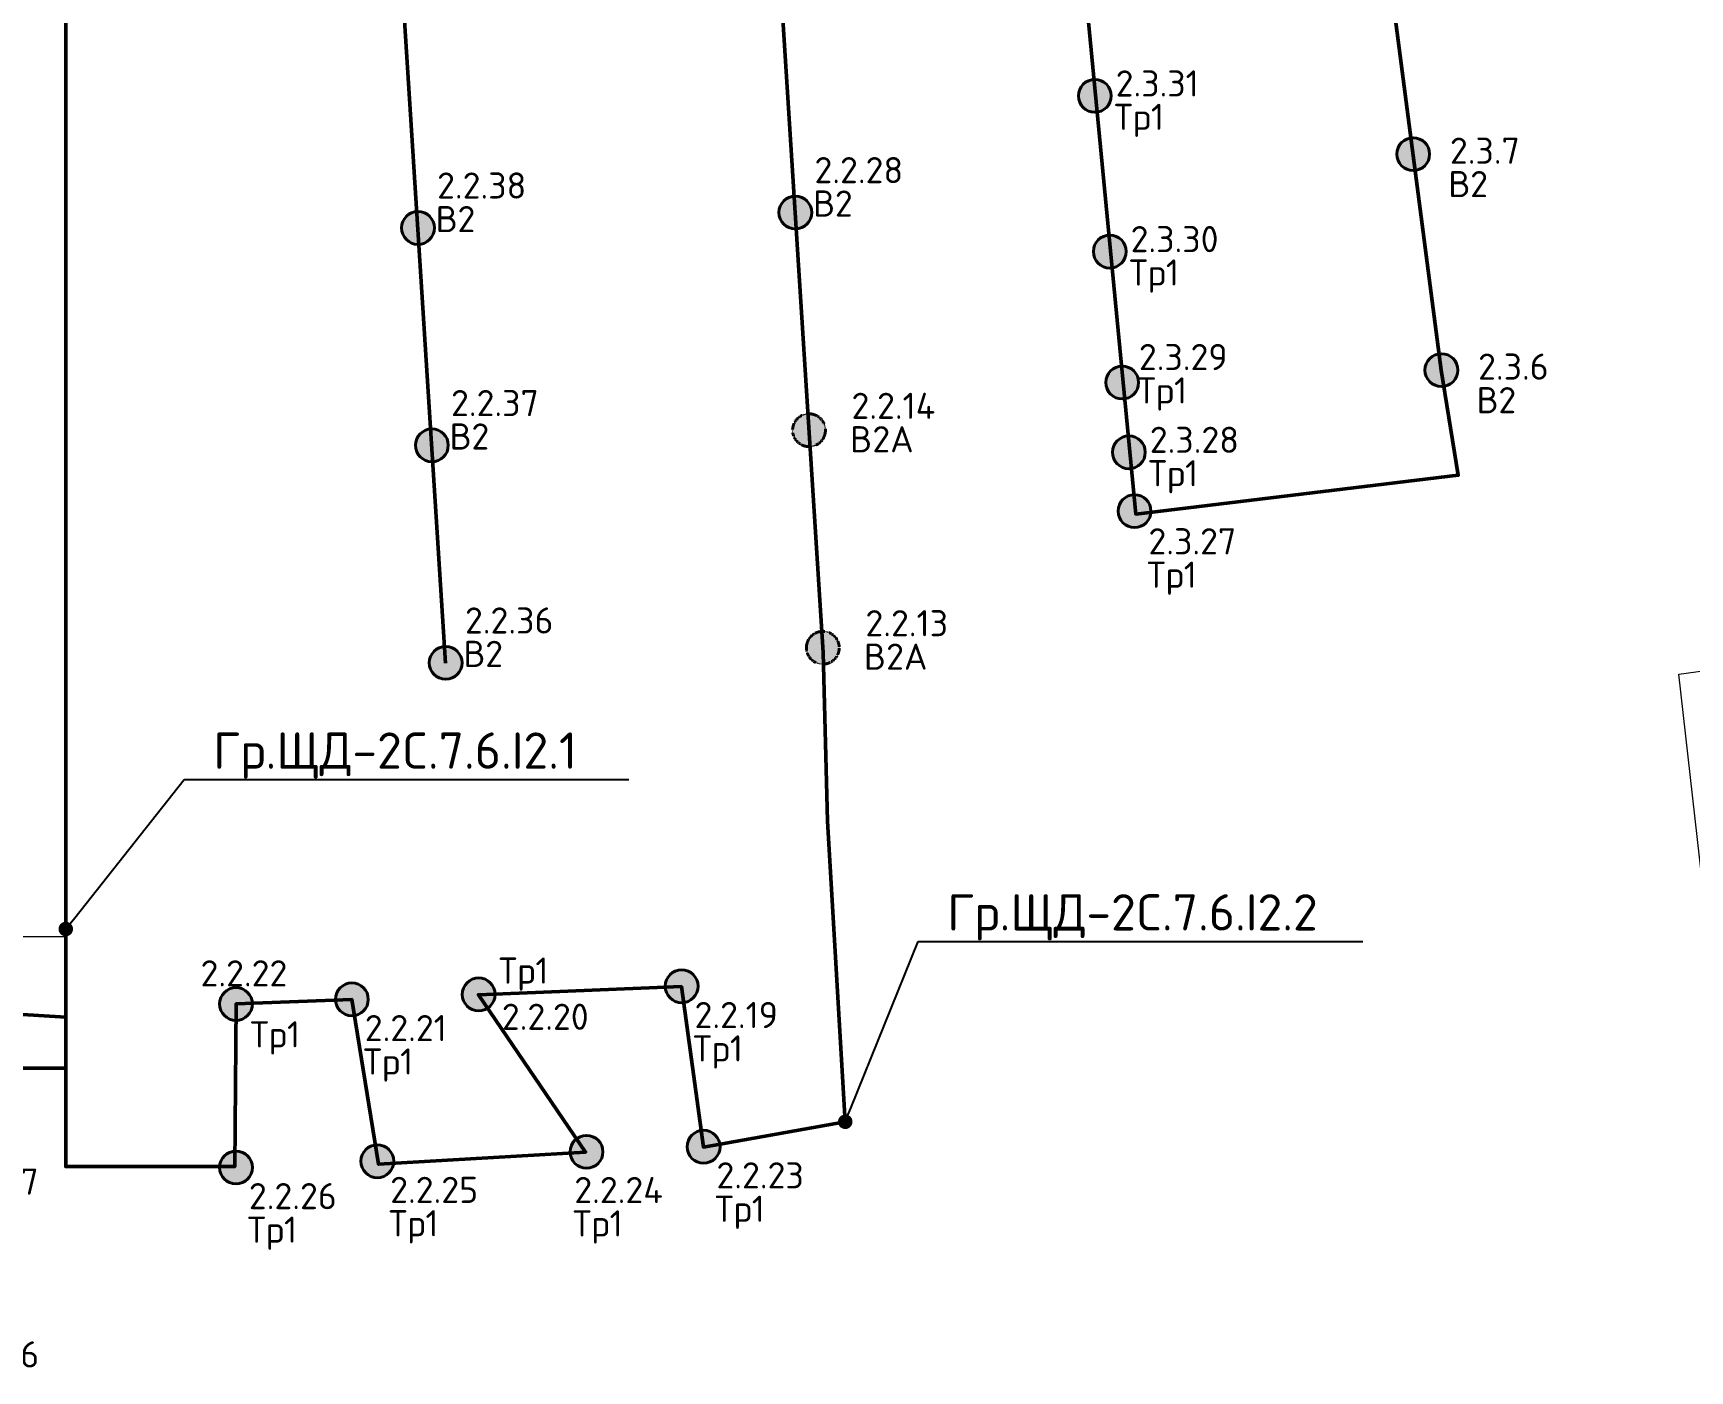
# Model space of a CAD drawing. Header units: millimetres. Extents: x -500444 to 437433, y -1435259 to 1593622.
# Drawn here: x -79491 to -68081, y -1377819 to -1368608 of the extents above; entities that cross this region are included whole.
import ezdxf
from ezdxf import colors
from ezdxf.entities.mleader import LeaderData, LeaderLine
from ezdxf.math import Vec2, Vec3

# ---------------------------------------------------------------- set-up
doc = ezdxf.new("R2010")
doc.units = ezdxf.units.MM
doc.linetypes.add('HIDDEN2', pattern=[4.7625, 3.175, -1.5875])
for name, color, linetype, lineweight in [('_АСУД_Щиты', 6, 'Continuous', 0), ('_Гр.ЩД-2C.7.6.I2.1', 6, 'Continuous', 50), ('_Гр.ЩД-2C.7.6.I2.2', 6, 'Continuous', 50), ('_Гр.ЩД-2C.7.6.I2.3', 6, 'Continuous', 50), ('A-ANNO-DIMS', 7, 'Continuous', 9), ('ПК', 252, 'Continuous', 30)]:
    doc.layers.add(name, color=color, linetype=linetype, lineweight=lineweight)
doc.layers.add('Вставка', color=252, linetype='Continuous')
doc.layers.add('сВЕтильники', color=7, linetype='Continuous', lineweight=40, true_color=0x0000f0)
doc.layers.add('ЭТО_аварийные', color=7, linetype='HIDDEN2', lineweight=40, true_color=0xfa0505)
doc.styles.add('GOST 2.304', font='')
doc.styles.add('ISOCPEUR', font='isocpeur.ttf', dxfattribs={"height": 250})
doc.styles.add('TableTextStyle', font='isocpeur.ttf', dxfattribs={"width": 0.9})
doc.styles.get('GOST 2.304').set_extended_font_data('GOST Common')
doc.linetypes.add('Truba', pattern='A,3e-05,[4,MSH_7,S=1,R=0,X=0,Y=0],-3.022072', length=3.022102)
doc.dimstyles.new('М-200', dxfattribs={"dimtxt": 400, "dimasz": 160, "dimexe": 200, "dimexo": 400, "dimgap": 50, "dimtad": 1, "dimdec": 0, "dimzin": 0, "dimdsep": 46, "dimtxsty": 'GOST 2.304', "dimblk": 'ARCHTICK', "dimcen": 180, "dimdle": 200, "dimadec": 0, "dimazin": 0, "dimtfac": 1, "dimtdec": 0, "dimtmove": 1, "dimatfit": 0, "dimfxl": 1, "dimtolj": 1, "dimtzin": 0, "dimarcsym": 0})

# ---------------------------------------------------------------- blocks, each defined once
blk = doc.blocks.new('_ArchTick')
at = {"color": 0, "linetype": 'ByBlock', "const_width": 0.15}
blk.add_lwpolyline([(-0.5, -0.5), (0.5, 0.5)], dxfattribs=at)
blk = doc.blocks.new('*D41')
at = {"layer": 'A-ANNO-DIMS', "color": 0, "lineweight": -2, "transparency": 16777216}
blk.add_arc((-165704, -113309), 107894, 270, 326, dxfattribs=at)
at = {"layer": 'Defpoints', "color": 0, "lineweight": 30, "transparency": 16777216}
for p in [(-165704, -113309), (-165704, -113309), (-75741, -173990), (-131171, -215528), (-165704, -221903)]:
    blk.add_point(p, dxfattribs=at)
at = {"layer": 'A-ANNO-DIMS', "color": 0, "lineweight": -2, "transparency": 16777216, "xscale": 160, "yscale": 160, "zscale": 160}
for p, rotation in [((-76255, -173643), 55.99999895826774), ((-165704, -221203), 179.9999981265246)]:
    blk.add_blockref('_ArchTick', p, dxfattribs=dict(at, rotation=rotation))
at = {"layer": 'A-ANNO-DIMS', "color": 0, "transparency": 16777216, "insert": (-114300, -207822), "char_height": 400, "attachment_point": 5, "rotation": 28.5412, "style": 'GOST 2.304'}
blk.add_mtext('\\A1;56,0%%D', dxfattribs=at)
blk = doc.blocks.new('A$Cab2378fa')
at = {"lineweight": 25, "true_color": 0xfff5f5}
h = blk.add_hatch(color=7, dxfattribs=at)
h.dxf.hatch_style = 1
h.paths.add_polyline_path([(0, 0), (-142, -170, 0.174923), (3, -222, 0.197808), (162, -157)])
h.paths.add_polyline_path([(-163, 158), (0, 0), (148, 178, 0.175398), (3, 230, 0.209014)])
at = {"lineweight": 25}
h = blk.add_hatch(color=256, dxfattribs=at)
h.paths.add_polyline_path([(162, -157, 0.442338), (148, 178), (0, 0)])
h.paths.add_polyline_path([(-142, -170), (0, 0), (-163, 158, 0.430096)])
blk.add_circle((3, 4), 226)
blk = doc.blocks.new('Гр.ЩД-2C.7.6.I2.2')
at = {"layer": '_Гр.ЩД-2C.7.6.I2.2', "color": 18, "true_color": 0x000000, "style": 'TableTextStyle'}
for s, p in [('В2', (13246, 16483)), ('В2', (10647, 16376)), ('В2', (10743, 14879)), ('B2A', (13501, 14860)), ('В2', (10838, 13382)), ('B2A', (13596, 13363)), ('Тр1', (11081, 11201)), ('Тр1', (9370, 10762)), ('Тр1', (12420, 10665)), ('Тр1', (10149, 10575)), ('Тр1', (12571, 9561)), ('Тр1', (9350, 9417)), ('Тр1', (10324, 9461)), ('Тр1', (11592, 9460))]:
    blk.add_text(s, height=180, dxfattribs=at).set_placement(p)
at = {"layer": '_Гр.ЩД-2C.7.6.I2.2', "ltscale": 100, "style": 'TableTextStyle'}
for tag, p in [('В2', (12205, 33183)), ('В2', (9579, 32955)), ('В2', (12301, 31686)), ('В2', (9702, 31580)), ('В2', (9798, 30083)), ('B2A', (12556, 30063)), ('В2', (9893, 28585)), ('B2A', (12651, 28566)), ('В2', (12587, 27194)), ('В2', (9989, 27088)), ('В2', (12683, 25697)), ('В2', (10084, 25591)), ('В2', (12778, 24199)), ('В2', (10180, 24093)), ('В2', (10275, 22596)), ('B2A', (13033, 22577)), ('В2', (10371, 21099)), ('B2A', (13129, 21079)), ('В2', (13065, 19707)), ('В2', (10466, 19601)), ('В2', (13160, 18210)), ('В2', (10562, 18104)), ('В2', (13256, 16713)), ('В2', (10657, 16606)), ('В2', (10753, 15109)), ('B2A', (13511, 15090)), ('В2', (10848, 13612)), ('B2A', (13606, 13593)), ('21', (7317, 11142)), ('ТР1', (9028, 11181)), ('ТР1', (12430, 10895)), ('ТР1', (10159, 10805)), ('ТР1', (11103, 10882)), ('37', (5895, 10383)), ('21', (7435, 9748)), ('ТР1', (12581, 9791)), ('ТР1', (9360, 9647)), ('ТР1', (10334, 9691)), ('ТР1', (11602, 9690)), ('37А', (5972, 8930)), ('21', (7435, 8557)), ('21', (7435, 7366)), ('37', (5895, 6539)), ('21', (7435, 6176)), ('21', (7435, 4985)), ('37', (5895, 4617)), ('21', (7435, 3794)), ('37', (5895, 2695)), ('21', (7368, 1205)), ('34', (5923, 667))]:
    blk.add_attdef(tag, p, '', height=180, dxfattribs=at)
blk = doc.blocks.new('_Dot')
at = {"color": 0, "linetype": 'ByBlock', "lineweight": -2}
blk.add_line((-0.5, 0), (-1, 0), dxfattribs=at)
at = {"color": 0, "linetype": 'ByBlock', "const_width": 0.5}
blk.add_lwpolyline([(-0.25, 0, 1), (0.25, 0, 1)], format="xyb", close=True, dxfattribs=at)
blk = doc.blocks.new('Гр.ЩД-2C.7.6.I2.3')
at = {"layer": '_Гр.ЩД-2C.7.6.I2.3', "color": 18, "true_color": 0x000000, "style": 'TableTextStyle'}
for s, p in [('Тр1', (15320, 17080)), ('В2', (17621, 16617)), ('Тр1', (15423, 16008)), ('Тр1', (15479, 15196)), ('В2', (17815, 15129)), ('Тр1', (15555, 14626)), ('Тр1', (15546, 13927))]:
    blk.add_text(s, height=180, dxfattribs=at).set_placement(p)
at = {"layer": '_Гр.ЩД-2C.7.6.I2.3', "ltscale": 100, "style": 'TableTextStyle'}
for tag, p in [('55', (13488, 36298, 6620)), ('ТР1', (13691, 34429)), ('ТР1', (13772, 33589)), ('В2', (18078, 33526)), ('В2', (15385, 33073)), ('ТР1', (13850, 32773)), ('В2', (18272, 32038)), ('ТР1', (13928, 31956)), ('В2', (15691, 31721)), ('ТР1', (14018, 31013)), ('B2A', (18466, 30551)), ('ТР1', (14094, 30222)), ('В2', (15885, 30234)), ('ТР1', (14166, 29472)), ('B2A', (18660, 29063)), ('ТР1', (14219, 28920)), ('В2', (16079, 28746)), ('ТР1', (14285, 28224)), ('ТР1', (14319, 27872)), ('В2', (18854, 27576)), ('В2', (16273, 27259)), ('ТР1', (14399, 27032)), ('ТР1', (14469, 26310)), ('В2', (19048, 26088)), ('В2', (16467, 25771)), ('ТР1', (14545, 25516)), ('ТР1', (14630, 24622)), ('В2', (19242, 24601)), ('В2', (16661, 24284)), ('ТР1', (14736, 23515)), ('B2A', (19436, 23113)), ('В2', (16855, 22797)), ('ТР1', (14853, 22291)), ('B2A', (19630, 21626)), ('ТР1', (14920, 21597)), ('В2', (17049, 21309)), ('ТР1', (15000, 20759)), ('В2', (19824, 20139)), ('ТР1', (15078, 19942)), ('В2', (17243, 19822)), ('ТР1', (15145, 19246)), ('В2', (20018, 18651)), ('В2', (17437, 18334)), ('ТР1', (15251, 18142)), ('ТР1', (15330, 17310)), ('B2A', (20212, 17164)), ('В2', (17631, 16847)), ('ТР1', (15433, 16238)), ('B2A', (20406, 15676)), ('ТР1', (15489, 15426)), ('В2', (17825, 15359)), ('ТР1', (15565, 14856)), ('ТР1', (15556, 14157))]:
    blk.add_attdef(tag, p, '', height=180, dxfattribs=at)
blk = doc.blocks.new('Оси200')
at = {"layer": 'A-ANNO-DIMS', "color": 253}
dim = blk.add_angular_dim_2l(base=(-131171, -215527.9), line1=((-165703.8, -113309.3), (-75741.3, -173989.8)), line2=((-165703.8, -113309.3), (-165703.8, -221903.3)), text='56,0%%D', dimstyle='М-200', override={"dimadec": 2, "dimtmove": 2}, dxfattribs=at)
dim.commit()
dim.dimension.update_dxf_attribs({"geometry": '*D41', "text_midpoint": (-114299.5, -207822), "dimtype": 130})
blk = doc.blocks.new('A$C20f07326')
at = {"layer": 'A-ANNO-DIMS', "color": 253}
blk.add_blockref('Оси200', (404603.7, 213803.6), dxfattribs=at)

msp = doc.modelspace()

# ---------------------------------------------------------------- block references
at = {"layer": 'Вставка', "linetype": 'Truba', "lineweight": 30, "ltscale": 100}
msp.add_blockref('A$C20f07326', (-318166, -1386354), dxfattribs=at)

# ---------------------------------------------------------------- next in the draw order: linework, layer by layer
at = {"layer": '_АСУД_Щиты', "ltscale": 100}
for points in [[(-79693, -1374829), (-79266, -1374829), (-79266, -1339472), (-74889, -1339472), (-70513, -1339114), (-66166, -1338400), (-63394, -1337709), (-64222, -1334555)], [(-67729, -1376822), (-68157, -1373021), (-65011, -1372590), (-70515, -1339105), (-65976, -1338365), (-63394, -1337709), (-64222, -1334555)]]:
    msp.add_lwpolyline(points, dxfattribs=at)
at = {"layer": '_Гр.ЩД-2C.7.6.I2.1', "ltscale": 100}
msp.add_lwpolyline([(-83166, -1375735), (-79266, -1375735), (-79266, -1339472), (-74889, -1339472), (-70513, -1339114), (-66166, -1338400), (-63394, -1337709), (-64222, -1334555)], dxfattribs=at)
at = {"layer": '_Гр.ЩД-2C.7.6.I2.2', "ltscale": 100}
for points in [[(-64222, -1334555), (-63394, -1337709), (-66166, -1338400), (-70513, -1339114), (-74889, -1339472), (-79266, -1339472), (-79266, -1353496), (-77891, -1353478), (-75293, -1353372), (-74049, -1372873), (-74020, -1374034), (-73898, -1376104), (-74875, -1376278), (-75026, -1375173), (-76424, -1375229), (-75686, -1376313), (-77112, -1376397), (-77296, -1375261), (-78093, -1375293), (-78102, -1376413), (-79266, -1376413), (-79266, -1375384), (-80123, -1375332)], [(-77893, -1353480), (-76651, -1372946)]]:
    msp.add_lwpolyline(points, dxfattribs=at)
at = {"layer": '_Гр.ЩД-2C.7.6.I2.3', "ltscale": 100}
msp.add_lwpolyline([(-64222, -1334555), (-63394, -1337709), (-66166, -1338400), (-70513, -1339114), (-74889, -1339472), (-79266, -1339472), (-79266, -1350054), (-74153, -1350082), (-73820, -1351923), (-71897, -1371919), (-69677, -1371652), (-69793, -1370928), (-72121, -1353079), (-69540, -1352762), (-67215, -1370615)], dxfattribs=at)

# ---------------------------------------------------------------- next in the draw order: block references
at = {"layer": '_Гр.ЩД-2C.7.6.I2.2'}
ref = msp.add_blockref('Гр.ЩД-2C.7.6.I2.2', (-87366, -1386354), dxfattribs=at)
ref.add_attrib('ТР1', '2.2.19', (-74936, -1375459), dxfattribs={"ltscale": 100, "height": 180, "style": 'TableTextStyle'})
ref.add_attrib('ТР1', '2.2.20', (-76263, -1375471), dxfattribs={"ltscale": 100, "height": 180, "style": 'TableTextStyle'})
ref.add_attrib('ТР1', '2.2.21', (-77207, -1375549), dxfattribs={"ltscale": 100, "height": 180, "style": 'TableTextStyle'})
ref.add_attrib('ТР1', '2.2.22', (-78338, -1375172), dxfattribs={"ltscale": 100, "height": 180, "style": 'TableTextStyle'})
ref.add_attrib('ТР1', '2.2.23', (-74785, -1376563), dxfattribs={"ltscale": 100, "height": 180, "style": 'TableTextStyle'})
ref.add_attrib('ТР1', '2.2.24', (-75764, -1376664), dxfattribs={"ltscale": 100, "height": 180, "style": 'TableTextStyle'})
ref.add_attrib('ТР1', '2.2.25', (-77032, -1376663), dxfattribs={"ltscale": 100, "height": 180, "style": 'TableTextStyle'})
ref.add_attrib('ТР1', '2.2.26', (-78005, -1376706), dxfattribs={"ltscale": 100, "height": 180, "style": 'TableTextStyle'})
ref.add_attrib('B2A', '2.2.13', (-73759, -1372761), dxfattribs={"ltscale": 100, "height": 180, "style": 'TableTextStyle'})
ref.add_attrib('B2A', '2.2.14', (-73855, -1371264), dxfattribs={"ltscale": 100, "height": 180, "style": 'TableTextStyle'})
ref.add_attrib('В2', '2.2.28', (-74110, -1369641), dxfattribs={"ltscale": 100, "height": 180, "style": 'TableTextStyle'})
ref.add_attrib('В2', '2.2.36', (-76517, -1372742), dxfattribs={"ltscale": 100, "height": 180, "style": 'TableTextStyle'})
ref.add_attrib('В2', '2.2.37', (-76613, -1371245), dxfattribs={"ltscale": 100, "height": 180, "style": 'TableTextStyle'})
ref.add_attrib('В2', '2.2.38', (-76709, -1369747), dxfattribs={"ltscale": 100, "height": 180, "style": 'TableTextStyle'})
ref.add_attrib('21', '2.2.6', (-79931, -1377796), dxfattribs={"ltscale": 100, "height": 180, "style": 'TableTextStyle'})
ref.add_attrib('21', '2.2.7', (-79931, -1376606), dxfattribs={"ltscale": 100, "height": 180, "style": 'TableTextStyle'})
at = {"layer": '_Гр.ЩД-2C.7.6.I2.3'}
ref = msp.add_blockref('Гр.ЩД-2C.7.6.I2.3', (-87366, -1386354), dxfattribs=at)
ref.add_attrib('ТР1', '2.3.27', (-71810, -1372197), dxfattribs={"ltscale": 100, "height": 180, "style": 'TableTextStyle'})
ref.add_attrib('ТР1', '2.3.28', (-71801, -1371498), dxfattribs={"ltscale": 100, "height": 180, "style": 'TableTextStyle'})
ref.add_attrib('ТР1', '2.3.29', (-71876, -1370928), dxfattribs={"ltscale": 100, "height": 180, "style": 'TableTextStyle'})
ref.add_attrib('ТР1', '2.3.30', (-71933, -1370116), dxfattribs={"ltscale": 100, "height": 180, "style": 'TableTextStyle'})
ref.add_attrib('ТР1', '2.3.31', (-72036, -1369044), dxfattribs={"ltscale": 100, "height": 180, "style": 'TableTextStyle'})
ref.add_attrib('В2', '2.3.6', (-69540, -1370994), dxfattribs={"ltscale": 100, "height": 180, "style": 'TableTextStyle'})
ref.add_attrib('В2', '2.3.7', (-69734, -1369507), dxfattribs={"ltscale": 100, "height": 180, "style": 'TableTextStyle'})
at = {"layer": 'сВЕтильники', "ltscale": 100, "xscale": 0.5, "yscale": 0.5, "zscale": 0.5}
for p in [(-72181, -1369042), (-69988, -1369443), (-74243, -1369845), (-76842, -1369951), (-72078, -1370114), (-69794, -1370930), (-71992, -1371016), (-76746, -1371448), (-71946, -1371496), (-71907, -1371901), (-76651, -1372946), (-77297, -1375263), (-76424, -1375229), (-75026, -1375173), (-78095, -1375295), (-74875, -1376278), (-77122, -1376378), (-75681, -1376313), (-78095, -1376421)]:
    msp.add_blockref('A$Cab2378fa', p, dxfattribs=at)
at = {"layer": 'ЭТО_аварийные', "ltscale": 100, "xscale": 0.5, "yscale": 0.5, "zscale": 0.5}
for p in [(-74149, -1371344), (-74054, -1372842)]:
    msp.add_blockref('A$Cab2378fa', p, dxfattribs=at)

# ---------------------------------------------------------------- next in the draw order: leaders
at = {"layer": '_Гр.ЩД-2C.7.6.I2.1'}
ml = msp.add_multileader_mtext('Standard', dxfattribs=at)
ml.set_content('Гр.ЩД-2C.7.6.I2.1', color=256, style='ISOCPEUR')
ml.set_leader_properties()
ml.set_arrow_properties(name='DOT')
ml.build(insert=Vec2(0, 0))
ml.multileader.update_dxf_attribs({"has_dogleg": 0, "text_left_attachment_type": 6, "text_right_attachment_type": 6, "arrow_head_size": 100})
ctx = ml.context
ctx.base_point, ctx.char_height, ctx.arrow_head_size, ctx.landing_gap_size, ctx.plane_origin = Vec3(-78451, -1373748), 250, 100, 200, Vec3(6323, -1245475)
ctx.left_attachment, ctx.right_attachment = 6, 6
notes = []
notes.append((ctx, [(0, (1, 1, 0), (-78459, -1373748), (1, 0), 8, [(1, [(-79266, -1374777)], 0, [])])]))
ctx.mtext.insert, ctx.mtext.flow_direction = Vec3(-78251, -1373423), 5
at = {"layer": '_Гр.ЩД-2C.7.6.I2.2'}
ml = msp.add_multileader_mtext('Standard', dxfattribs=at)
ml.set_content('Гр.ЩД-2C.7.6.I2.2', color=256, style='ISOCPEUR')
ml.set_leader_properties()
ml.set_arrow_properties(name='DOT')
ml.build(insert=Vec2(0, 0))
ml.multileader.update_dxf_attribs({"has_dogleg": 0, "text_left_attachment_type": 6, "text_right_attachment_type": 6, "arrow_head_size": 100})
ctx = ml.context
ctx.base_point, ctx.char_height, ctx.arrow_head_size, ctx.landing_gap_size, ctx.plane_origin = Vec3(-73396, -1374862), 250, 100, 200, Vec3(10021, -1245894)
ctx.left_attachment, ctx.right_attachment = 6, 6
notes.append((ctx, [(0, (1, 1, 0), (-73404, -1374862), (1, 0), 8, [(1, [(-73898, -1376104)], 0, [])])]))
ctx.mtext.insert, ctx.mtext.flow_direction = Vec3(-73196, -1374537), 5
for ctx, leaders in notes:
    for number, flags, end, landing, length, lines in leaders:
        leader = LeaderData()
        leader.index, (leader.has_last_leader_line, leader.has_dogleg_vector, leader.attachment_direction) = number, flags
        leader.last_leader_point, leader.dogleg_vector, leader.dogleg_length = Vec3(end), Vec3(landing), length
        for number, points, colour, breaks in lines:
            line = LeaderLine()
            line.index, line.vertices, line.color, line.breaks = number, Vec3.list(points), colors.encode_raw_color(colour), breaks
            leader.lines.append(line)
        ctx.leaders.append(leader)

doc.saveas('drawing.dxf')
